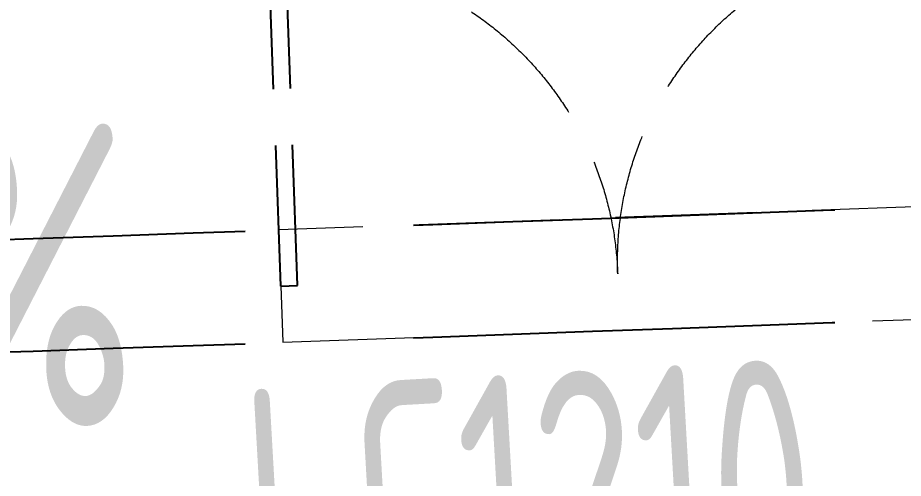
# Model space of a CAD drawing. Header units: inches. Extents: x 0 to 1813292486, y 0 to 3473589894.
# Drawn here: x 600617580 to 600619156, y 3473201710 to 3473202529 of the extents above; entities that cross this region are included whole.
import ezdxf

# ---------------------------------------------------------------- set-up
doc = ezdxf.new("R2010")
doc.units = ezdxf.units.IN
doc.header["$LTSCALE"] = 1000
doc.header["$MEASUREMENT"] = 0
doc.linetypes.add('AX-MALL-WALL-P02-QT$0$DASH', pattern=[0.35, 0.25, -0.1])
for name, color, linetype in [('A-Anno-Note', 241, 'Continuous'), ('AX-MALL-DIM-P02$0$A-Anno-Note', 241, 'Continuous'), ('AX-MALL-P02-200$0$A-Anno-Note', 241, 'Continuous'), ('AX-MALL-WALL-P02$0$A-Anno-Note', 241, 'Continuous'), ('AX-MALL-WALL-P02-QT$0$A-Detl-Patt', 8, 'Continuous'), ('AX-MALL-WALL-P02-QT$0$A-Detl-Thin', 131, 'Continuous'), ('AX-MALL-WORD-P02$0$A-Wind-Iden', 11, 'Continuous')]:
    doc.layers.add(name, color=color, linetype=linetype)
doc.layers.add('AX-MALL-WALL-P02-QT$0$M-AUX-TO-ARCH', color=1, linetype='Continuous', plot=False)
doc.styles.add('AX-MALL-DIM-P02$0$_TCH_DIM', font='gbenor.shx')
doc.styles.add('AX-MALL-WORD-P02$0$_TCH_WINDOW', font='gbenor.shx', dxfattribs={"bigfont": 'gbcbig.shx'})

# ---------------------------------------------------------------- blocks, each defined once
blk = doc.blocks.new('AX-MALL-WORD-P02')
at = {"layer": 'AX-MALL-WORD-P02$0$A-Wind-Iden', "style": 'AX-MALL-WORD-P02$0$_TCH_WINDOW', "width": 0.7}
blk.add_text('LC1210', height=446.25, rotation=342.8199, dxfattribs=at).set_placement((600415137.3, 3473048598.8))
blk = doc.blocks.new('AX-MALL-WALL-P02-QT$0$tj')
at = {"layer": 'AX-MALL-WALL-P02-QT$0$A-Detl-Patt'}
h = blk.add_hatch(dxfattribs=at)
h.set_pattern_fill('STEEL', color=256, scale=100, angle=50.4318)
h.set_pattern_definition([(75, (-14278.2, 156289.83), (-153.340725, 41.087523), []), (75, (-14317.88, 156358.57), (-153.340725, 41.087523), [])])
edge = h.paths.add_edge_path()
edge.add_arc((274303, 370915.4), 354853.2, 270.960109, 275.951313)
edge.add_line((311095.3, 17974.7), (323404.3, 17664.9))
edge.add_arc((337498.6, -5423), 27050, 84.42965, 121.40246, ccw=False)
edge.add_line((340124.3, 21499.2), (352435.6, 23411.5))
edge.add_line((352435.6, 23411.5), (352460.3, 23263.6))
edge.add_arc((262949, 558936.3), 543100, 279.486523, 288.50533)
edge.add_line((435325, 43917.8), (435185.9, 44187.6))
edge.add_arc((262949, 558936.3), 542800, 279.518166, 288.500444, ccw=False)
edge.add_line((352706.5, 23609), (352681.7, 23756.9))
edge.add_line((352681.7, 23756.9), (340117.8, 21803.8))
edge.add_arc((337510.1, -5455), 27383.3, 84.53553, 121.20268)
edge.add_line((323323.7, 17967), (311085.8, 18275))
edge.add_arc((274273.8, 371474.5), 355112.7, 270.964111, 275.950126, ccw=False)
edge.add_line((280249, 16412.1), (280249, 16112))
blk = doc.blocks.new('AX-MALL-WALL-P02-QT$0$1')
at = {"layer": 'AX-MALL-WALL-P02-QT$0$A-Detl-Patt', "linetype": 'AX-MALL-WALL-P02-QT$0$DASH', "extrusion": (0, 0, -1)}
for p, q in [((108521.7, -109072.2), (108772.2, -108543.5)), ((108548.8, -109085), (108799.3, -108556.4)), ((108521.7, -109072.2), (108548.8, -109085))]:
    blk.add_line(p, q, dxfattribs=at)
at = {"layer": 'AX-MALL-WALL-P02-QT$0$A-Detl-Patt', "linetype": 'AX-MALL-WALL-P02-QT$0$DASH', "lineweight": 13, "extrusion": (0, 0, -1)}
blk.add_lwpolyline([(-108799.2, -108556.5, 0.406722), (-109064, -109329.1, 0.406722), (-109829.4, -109044.6)], format="xyb", dxfattribs=at)
at = {"layer": 'AX-MALL-WALL-P02-QT$0$A-Detl-Patt', "linetype": 'AX-MALL-WALL-P02-QT$0$DASH', "lineweight": 13}
blk.add_lwpolyline([(108478.9, -109162.6), (109563.4, -109676.3), (109649, -109495.5), (108564.5, -108981.8)], close=True, dxfattribs=at)
blk = doc.blocks.new('AX-MALL-WALL-P02-QT')
at = {"layer": 'AX-MALL-WALL-P02-QT$0$A-Detl-Thin', "linetype": 'AX-MALL-WALL-P02-QT$0$DASH', "ltscale": 3}
for points in [[(600413673.5, 3473049857.1, 0.002113), (600417994.4, 3473048422.1, 0.002113)], [(600413603.6, 3473049669.6, 0.002112), (600417924.5, 3473048234.6, 0.002112)]]:
    blk.add_lwpolyline(points, format="xyb", dxfattribs=at)
at = {"layer": 'AX-MALL-WALL-P02-QT$0$A-Detl-Thin', "rotation": 339.5681613091762}
blk.add_blockref('AX-MALL-WALL-P02-QT$0$tj', (600144118.7, 3473128496.3), dxfattribs=at)
at = {"layer": 'AX-MALL-WALL-P02-QT$0$M-AUX-TO-ARCH', "rotation": 6.979265476319116}
blk.add_blockref('AX-MALL-WALL-P02-QT$0$1', (600294434.7, 3473144249.3), dxfattribs=at)
blk = doc.blocks.new('AX-MALL-WALL-P02')
at = {"layer": 'AX-MALL-WALL-P02$0$A-Anno-Note'}
blk.add_blockref('AX-MALL-WORD-P02', (0, 0), dxfattribs=at)
blk.add_blockref('AX-MALL-WALL-P02-QT', (0, 0), dxfattribs=at)
blk = doc.blocks.new('AX-MALL-DIM-P02')
at = {"layer": 'AX-MALL-DIM-P02$0$A-Anno-Note', "style": 'AX-MALL-DIM-P02$0$_TCH_DIM', "width": 0.7}
blk.add_text('1%', height=535.5, rotation=342.17, dxfattribs=at).set_placement((600414591.2, 3473049189.2))
blk = doc.blocks.new('AX-MALL-P02-200')
at = {"layer": 'AX-MALL-P02-200$0$A-Anno-Note'}
blk.add_blockref('AX-MALL-WALL-P02', (0, 0), dxfattribs=at)
blk.add_blockref('AX-MALL-DIM-P02', (0, 0), dxfattribs=at)

msp = doc.modelspace()

# ---------------------------------------------------------------- block references
at = {"layer": 'A-Anno-Note', "rotation": 20.43183869077545}
msp.add_blockref('AX-MALL-P02-200', (1250392458.5, 9048125.7), dxfattribs=at)

doc.saveas('drawing.dxf')
